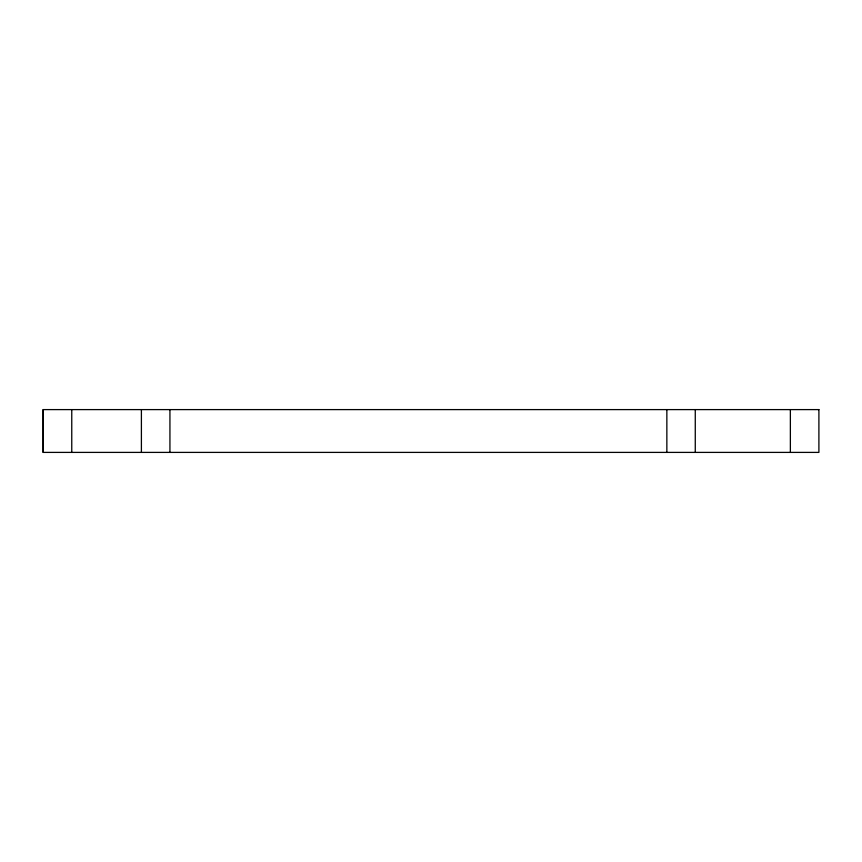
<?xml version="1.0" encoding="UTF-8"?>
<svg xmlns="http://www.w3.org/2000/svg" width="862" height="862" viewBox="0 0 862 862"><rect width="100%" height="100%" fill="white"/><g stroke="black" fill="none" stroke-linecap="round" stroke-linejoin="round"><path stroke-width="1.29" d="M790.368 409.601L790.368 452.399M695.268 409.601L695.268 452.399M666.854 409.601L666.854 452.399M169.933 409.601L169.933 452.399M141.4 409.601L141.4 452.399M71.761 409.601L71.761 452.399M43.229 409.601L43.229 452.399M818.9 409.601L43.1 409.601L43.1 452.399L818.9 452.399L818.9 409.601"/></g></svg>
